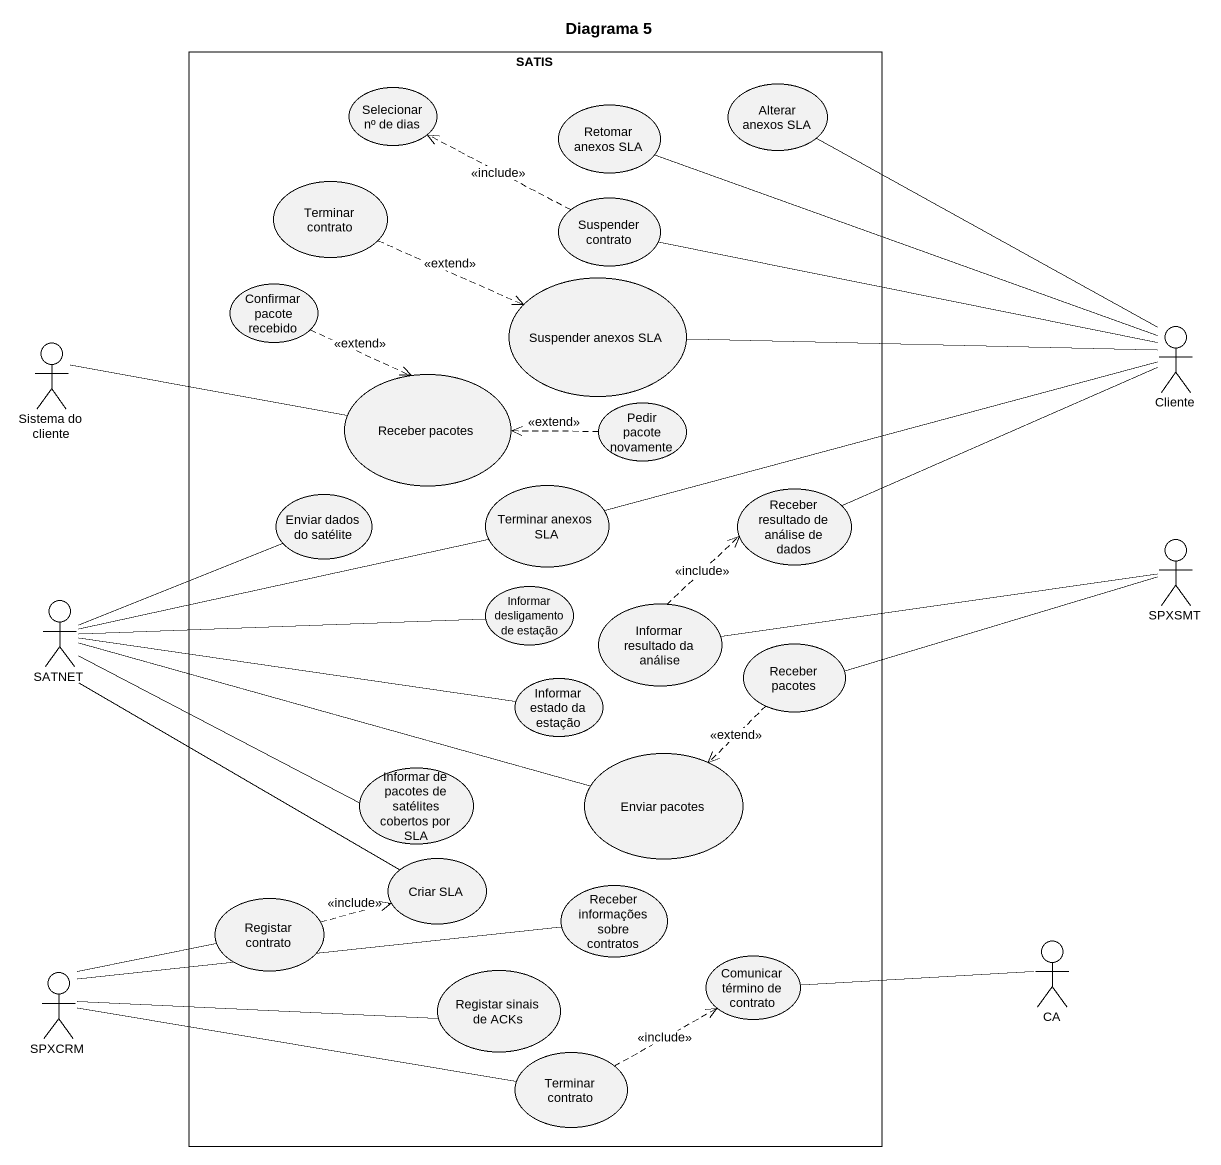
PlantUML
@startuml
title Diagrama 5
rectangle SATIS {
  usecase "Selecionar nº de dias" as Selecionar_nº_de_dias
  usecase "Retomar anexos SLA" as Retomar_anexos_SLA
  usecase "Alterar anexos SLA" as Alterar_anexos_SLA
  usecase "Terminar contrato" as Terminar_contrato
  usecase "Suspender contrato" as Suspender_contrato
  usecase "Confirmar pacote recebido" as Confirmar_pacote_recebido
  usecase "Suspender anexos SLA" as Suspender_anexos_SLA
  usecase "Receber pacotes" as Receber_pacotes
  usecase "Pedir pacote novamente" as Pedir_pacote_novamente
  usecase "Enviar dados do satélite" as Enviar_dados_do_satélite
  usecase "Terminar anexos SLA" as Terminar_anexos_SLA
  usecase "Receber resultado de análise de dados" as Receber_resultado_de
  usecase "Informar desligamento de estação" as Informar_desligamento_de
  usecase "Informar resultado da análise" as Informar_resultado_da
  usecase "Receber pacotes" as Receber_pacotes_2
  usecase "Informar estado da estação" as Informar_estado_da_estação
  usecase "Enviar pacotes" as Enviar_pacotes
  usecase "Informar de pacotes de satélites cobertos por SLA" as Informar_de_pacotes_de
  usecase "Criar SLA" as Criar_SLA
  usecase "Registar contrato" as Registar_contrato
  usecase "Receber informações sobre contratos" as Receber_informações_sobre
  usecase "Registar sinais de ACKs" as Registar_sinais_de_ACKs
  usecase "Comunicar término de contrato" as Comunicar_término_de
  usecase "Terminar contrato" as Terminar_contrato_2
}
actor Cliente
actor "Sistema do cliente" as Sistema_do_cliente
actor SPXSMT
actor SATNET
actor SPXCRM
actor CA
Terminar_contrato .right.> Suspender_anexos_SLA : <<extend>>
Suspender_contrato .left.> Selecionar_nº_de_dias : <<include>>
Confirmar_pacote_recebido ..> Receber_pacotes : <<extend>>
Cliente -left- Retomar_anexos_SLA
Cliente -up- Alterar_anexos_SLA
Cliente -left- Suspender_contrato
Cliente -left- Suspender_anexos_SLA
Cliente -left- Terminar_anexos_SLA
Cliente -left- Receber_resultado_de
Sistema_do_cliente -right- Receber_pacotes
Pedir_pacote_novamente .left.> Receber_pacotes : <<extend>>
SPXSMT -left- Informar_resultado_da
SPXSMT -left- Receber_pacotes_2
SATNET -right- Enviar_dados_do_satélite
SATNET -right- Terminar_anexos_SLA
SATNET -right- Informar_desligamento_de
SATNET -right- Informar_estado_da_estação
SATNET -right- Enviar_pacotes
SATNET -right- Informar_de_pacotes_de
SATNET -- Criar_SLA
Informar_resultado_da .up.> Receber_resultado_de : <<include>>
Receber_pacotes_2 ..> Enviar_pacotes : <<extend>>
Registar_contrato .right.> Criar_SLA : <<include>>
SPXCRM -right- Registar_contrato
SPXCRM -right- Receber_informações_sobre
SPXCRM -right- Registar_sinais_de_ACKs
SPXCRM -right- Terminar_contrato_2
CA -left- Comunicar_término_de
Terminar_contrato_2 .right.> Comunicar_término_de : <<include>>
@enduml
